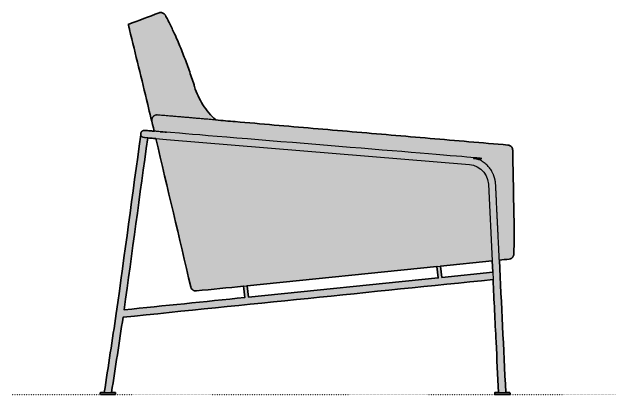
# Model space of a CAD drawing. Header units: millimetres. Extents: x 0 to 2578, y -1349 to 721.
# Drawn here: x 1439 to 2578, y -7 to 721 of the extents above; entities that cross this region are included whole.
import ezdxf

# ---------------------------------------------------------------- set-up
doc = ezdxf.new("R2010")
doc.units = ezdxf.units.MM
doc.linetypes.add('Dots', pattern=[1, 0, -1])
doc.layers.add('Blocks', color=7, linetype='Continuous')
doc.layers.add('Blocks$Fill', color=7, linetype='Continuous', true_color=0xffffff)
for name, color, linetype, lineweight, true_color in [('Blocks$Inner', 7, 'Continuous', 25, 0x007f00), ('Blocks$Outline', 7, 'Continuous', 35, 0xff3f3f), ('Groud', 7, 'Dots', 25, 0x243775)]:
    doc.layers.add(name, color=color, linetype=linetype, lineweight=lineweight, true_color=true_color)

# ---------------------------------------------------------------- blocks, each defined once
blk = doc.blocks.new('SERIES 3300 Side')
at = {"layer": 'Blocks$Fill', "extrusion": (0, 0, -1)}
h = blk.add_hatch(color=256, dxfattribs=at)
h.paths.add_polyline_path([(105.7752809593438, 0.5929918235942692), (106.1317587034153, -0.0006598085046848407), (106.2958303211451, -0.0006561999503708815), (109.1762351839914, -0.000642723025527324), (113.843439656208, -0.0006575348797409394), (133.8596253254524, -0.0007106285251942679), (133.8596259156287, -0.0007106260673399281), (133.8596217194025, -0.0007106210637249843), (134.1279257494332, 0.4162894764754054), (134.4482491516717, 1.281000985472012), (134.5227571945432, 1.999994940413209), (134.4657463954243, 2.539101832052431), (134.2160237219121, 3.311605193500319), (133.8595393130161, 3.905262182043308), (133.3681478514222, 3.905266549556582), (127.3455621200736, 3.9052865879762), (131.9836678227455, 99.24878053619976), (137.695503464807, 216.6645054481896), (835.6084173073866, 145.6644026548265), (857.2302553640764, 3.905969244481137), (855.6039297431801, 3.905964994406759), (850.367122402771, 3.905943452486052), (850.0987454407202, 3.488944165612291), (849.7784162018286, 2.624232024891124), (849.7039042981103, 1.905236000096418), (849.7609129634363, 1.366126983076309), (850.0106337448431, 0.5936200236910264), (850.367190183393, -2.887173927947724e-05), (850.4215060778575, -2.916961526653616e-05), (875.050426531792, 3.902673092542606e-05), (877.6957847217201, 2.820372822759758e-05), (878.0949024332456, 2.079275686483501e-05), (878.3632772031631, 0.4170219775005047), (878.6836008110547, 1.281735747436366), (878.7581070522972, 2.000730586055348), (878.7010939014597, 2.539837490782653), (878.4513665451757, 3.312340026355693), (878.0946190252232, 3.905995740621571), (878.0791523994551, 3.905996421921289), (871.0588547746554, 3.90599543757248), (848.3942435042679, 152.4913100008798), (802.2074329299282, 489.559919830458), (802.2352082967961, 489.679873951919), (802.260734169065, 489.8001547908153), (802.2840146114527, 489.9207637613917), (802.3050536886764, 490.0417022778933), (802.3238554654538, 490.162971754565), (802.3404240065022, 490.284573605652), (802.354763376539, 490.4065092453991), (802.3668776402822, 490.5287800880513), (802.378537865508, 490.6767345978582), (802.3869731907363, 490.8250856362379), (802.3921918688089, 490.9737397208128), (802.3942021525675, 491.122603369205), (802.3930122948539, 491.2715830990365), (802.3886305485098, 491.4205854279295), (802.3810651663771, 491.5695168735061), (802.3703244012975, 491.7182839533884), (802.3564165061127, 491.8667931851987), (802.3393497336644, 492.0149510865589), (802.3191323367947, 492.1626641750913), (802.2957725683449, 492.309838968418), (802.2692786811571, 492.4563819841611), (802.2396589280728, 492.6021997399427), (802.206921561934, 492.747198753385), (802.1710748355822, 492.8912855421101), (802.1321234281822, 493.0343811814701), (802.0900577241891, 493.1764649777388), (802.0448645343811, 493.3175307949201), (801.9965306695358, 493.4575724970175), (801.9450429404314, 493.596583948035), (801.890388157846, 493.7345590119764), (801.8325531325576, 493.8714915528454), (801.7715246753439, 494.0073754346457), (801.7073078827938, 494.1421891268218), (801.6399809947397, 494.2758495205777), (801.5696405368251, 494.4082581125578), (801.4963830346933, 494.5393163994069), (801.4203050139874, 494.6689258777694), (801.3415030003512, 494.7969880442899), (801.2600735194275, 494.923404395613), (801.1761130968598, 495.0480764283834), (801.0897021829669, 495.1709040362094), (801.0008569267684, 495.2917807005587), (800.9095774019588, 495.4105982998626), (800.8158636822332, 495.5272487125524), (800.7197158412864, 495.6416238170596), (800.6211339528131, 495.7536154918155), (800.5201180905085, 495.8631156152517), (800.4166683280671, 495.9700160657994), (799.5619288875266, 496.6415084922309), (799.4533753837698, 496.7232665738819), (799.3433912125134, 496.8028984138336), (799.231976373758, 496.8804040120861), (799.1191308675033, 496.9557833686394), (799.0048546937494, 497.0290364834934), (798.8891478524963, 497.100163356648), (798.7720103437443, 497.1691639881033), (798.653442167493, 497.2360383778593), (798.5330726655293, 497.2998899541474), (798.4105311796397, 497.3598221451992), (798.2858177098241, 497.4158349510149), (798.1589322560826, 497.4679283715942), (798.0298748184152, 497.5161024069373), (797.8986453968221, 497.5603570570441), (797.765243991303, 497.6006923219148), (797.6296706018582, 497.6371082015493), (797.1009692353584, 497.7617259745962), (796.8500706714567, 497.8141296298551), (796.60814018712, 497.8599297976041), (796.4830067964599, 497.8811318954381), (796.3527151574242, 497.9008683959975), (796.076657134226, 497.9359446052925), (795.7799661175256, 497.9651584254888), (795.4626421073224, 497.9885098565864), (795.3753376752918, 497.9870147361316), (795.2057748235545, 497.9808481401787), (794.918793877823, 497.9640019476846), (776.9394046176765, 496.4954152300861), (789.2003274245214, 547.1128906607491), (823.4355447893975, 688.4481148630075), (823.9482252082769, 690.5646430325153), (825.746143172993, 697.9869617069571), (825.7462265532379, 697.9873691671968), (825.7462371303037, 697.9874291673893), (825.7462435977304, 697.9874724136398), (825.7462459542975, 697.987498901951), (825.7462441987843, 697.9875086283255), (767.6584721102843, 719.7366239152116), (767.4727916028412, 719.7932336388478), (767.2872648646567, 719.8462596840102), (767.101891895731, 719.8957020506986), (766.916672696064, 719.941560738913), (766.7316072656558, 719.9838357486537), (766.5466956045063, 720.0225270799206), (766.3619377126156, 720.0576347327135), (766.1773335899836, 720.0891587070327), (765.9928832366104, 720.1170990028779), (765.8085866524959, 720.1414556202492), (765.6244438376402, 720.1622285591466), (765.4404547920432, 720.1794178195702), (765.256619515705, 720.1930234015199), (765.0729380086254, 720.2030453049956), (764.8894102708048, 720.2094835299976), (764.7060363022426, 720.2123380765256), (764.5228161029395, 720.2116089445799), (764.3397496728949, 720.2072961341602), (764.1568370121091, 720.1993996452666), (763.974078120582, 720.1879194778992), (763.7914729983138, 720.1728556320579), (763.6090216453042, 720.1542081077426), (763.4267240615534, 720.1319769049535), (763.2445802470613, 720.1061620236906), (763.062590201828, 720.0767634639537), (762.8807539258535, 720.043781225743), (762.6990714191377, 720.0072153090586), (762.5175426816805, 719.9670657139001), (762.3361677134823, 719.9233324402677), (762.1549465145426, 719.8760154881616), (761.9738790848619, 719.8251148575815), (761.7929654244397, 719.7706305485276), (761.4344783798699, 719.6529119415311), (761.0823643493313, 719.5248607137047), (760.7366233328241, 719.3864768650487), (760.3972553303483, 719.237760395563), (760.0642603419037, 719.0787113052477), (759.7376383674905, 718.9093295941025), (759.4173894071085, 718.7296152621277), (759.103513460758, 718.5395683093232), (758.7960105284387, 718.339188735689), (758.4948806101509, 718.1284765412252), (758.2001237058943, 717.9074317259315), (757.9117398156691, 717.6760542898083), (757.6297289394754, 717.4343442328556), (757.3540910773129, 717.182301555073), (757.0848262291818, 716.9199262564607), (756.821934395082, 716.6472183370188), (756.2952170786373, 715.9602089995374), (755.9716506002803, 715.4460652341922), (755.8334084088326, 715.199325721359), (755.7414737540655, 715.0203525463553), (738.5169954410901, 680.1698651707411), (732.5368544369446, 666.7209877274063), (726.8316593312773, 653.1506052916275), (721.3831115683331, 639.4776481206181), (711.1809926178228, 611.8604996444528), (701.8078949464505, 583.952963863173), (700.8169252916593, 580.4979690318441), (699.3252597226181, 576.0002180751364), (697.693633381697, 571.5674283900242), (695.9220462688962, 567.1995999765076), (694.0104983842156, 562.8967328345865), (691.958989727655, 558.6588269642609), (689.7675202992144, 554.4858823655306), (687.4360900988939, 550.377899038396), (684.9646991266934, 546.3348769828569), (682.3609422028569, 542.3767611631649), (679.6324141476284, 538.523496543571), (676.779114961008, 534.7750831240755), (673.8010446429954, 531.1315209046782), (670.6982031935906, 527.5928098853792), (667.4705906127936, 524.1589500661785), (664.118206900604, 520.8299414470762), (660.6410520570223, 517.6057840280719), (623.9965344722857, 514.4644333696051), (109.5742734121685, 470.3655936243631), (109.3951143157867, 470.3486427059838), (109.2167309504274, 470.3284630046205), (109.0391233160904, 470.3050545202734), (108.8622914127758, 470.2784172529425), (108.6862352404836, 470.2485512026276), (108.5109547992138, 470.2154563693288), (108.3364500889664, 470.1791327530462), (108.1627211097414, 470.1395803537796), (107.9897678615389, 470.0967991715292), (107.8175903443587, 470.0507892062948), (107.646188558201, 470.0015504580765), (107.4755625030657, 469.9490829268743), (107.3057121789529, 469.8933866126882), (107.1366375858625, 469.8344615155182), (106.9683387237945, 469.7723076353642), (106.800815592749, 469.7069249722263), (106.6344859245193, 469.6385318263707), (106.4697674508989, 469.5673464980639), (106.3066601718877, 469.4933689873058), (106.1451640874857, 469.4165992940964), (105.985279197693, 469.3370374184357), (105.8270055025095, 469.2546833603236), (105.6703430019352, 469.1695371197603), (105.5152916959701, 469.0815986967457), (105.3618515846143, 468.9908680912797), (105.2100226678676, 468.8973453033626), (105.0598049457302, 468.801030332994), (104.911198418202, 468.7019231801742), (104.764203085283, 468.600023844903), (104.6188189469732, 468.4953323271806), (104.4750460032726, 468.3878486270067), (104.3328842541813, 468.2775727443816), (104.1927531773954, 468.1647536189868), (104.0550722506113, 468.049640190504), (103.9198414738291, 467.9322324589333), (103.7870608470487, 467.8125304242745), (103.6567303702702, 467.6905340865279), (103.5288500434935, 467.5662434456933), (103.4034198667187, 467.4396585017706), (103.2804398399457, 467.3107792547601), (103.1599099631746, 467.1796057046615), (103.0418302364054, 467.0461378514751), (102.9262006596381, 466.9103756952007), (102.8130212328727, 466.7723192358384), (102.7022919561092, 466.6319684733882), (102.5940128293476, 466.48932340785), (102.4881838525879, 466.3443840392238), (102.3848050258301, 466.1971503675097), (102.2840972608696, 466.0480573049392), (102.1862814695017, 465.8975397637439), (102.0913576517265, 465.7455977439236), (101.9993258075439, 465.5922312454784), (101.9101859369539, 465.4374402684082), (101.8239380399565, 465.2812248127132), (101.7405821165518, 465.1235848783932), (101.6601181667397, 464.9645204654482), (101.5825461905202, 464.8040315738783), (101.5078661878933, 464.6421182036835), (101.4360781588591, 464.4787803548637), (101.3671821034174, 464.314018027419), (101.3011780215684, 464.1478312213494), (101.238065913312, 463.9802199366548), (101.1778457786482, 463.8111841733353), (101.1205176175771, 463.6407239313908), (101.0662718368779, 463.4692701409622), (101.01529884333, 463.2972537321907), (100.9675986369335, 463.1246747050761), (100.9231712176882, 462.9515330596184), (100.8820165855944, 462.7778287958177), (100.8441347406518, 462.603561913674), (100.8095256828605, 462.428732413187), (100.7781894122205, 462.2533402943572), (100.7501259287317, 462.0773855571843), (100.7253352323943, 461.9008682016683), (100.7038173232081, 461.7237882278093), (100.6855722011732, 461.5461456356073), (100.6705998662895, 461.3679404250622), (100.6589003185571, 461.1891725961741), (100.6504735579759, 461.0098421489429), (100.6453195845459, 460.8299490833688), (99.96450073686385, 427.2925182115639), (98.03928880345649, 324.2222930918897), (97.88253954572411, 308.2598136364536), (97.72579107000985, 292.2974138172449), (98.45674144519381, 264.5835103423296), (98.46345501777306, 264.4056508891653), (98.4733054707782, 264.228271814537), (98.4862841942295, 264.0514028484536), (98.50238257814726, 263.8750737209241), (98.52159201255174, 263.6993141619575), (98.54390388746324, 263.5241539015627), (98.56930959290202, 263.3496226697486), (98.59780051888836, 263.175750196524), (98.62936805544254, 263.0025662118981), (98.66400359258483, 262.8301004458796), (98.7016985203355, 262.6583826284775), (98.74244422871487, 262.4874424897008), (98.78623210774319, 262.3173097595585), (98.83305354744073, 262.1480141680594), (98.88289993782777, 261.9795854452124), (98.9357626689246, 261.8120533210264), (98.99163404125241, 261.6454516222145), (99.05050999733645, 261.4798305623035), (99.11238739020291, 261.3152444515244), (99.17726307287796, 261.1517476001083), (99.24513389838779, 260.989394318286), (99.31599671975857, 260.8282389162887), (99.38984839001651, 260.6683357043472), (99.46668576218775, 260.5097389926924), (99.5464961113669, 260.3525062490894), (99.62922840092111, 260.1967075714413), (99.71482201628595, 260.042416215185), (99.80321634289695, 259.8897054357578), (99.89435076618966, 259.7386484885966), (99.98816467159965, 259.5893186291386), (100.0845974445625, 259.4417891128209), (100.1835884705137, 259.2961331950805), (100.285082327361, 259.1524146612579), (100.3890443629026, 259.0106594163047), (100.4954451174088, 258.8708838950762), (100.60425513115, 258.7331045324273), (100.7154449443964, 258.5973377632132), (100.8289850974184, 258.463600022289), (100.9448461304864, 258.3319077445099), (101.0629985838706, 258.2022773647308), (101.183415460924, 258.0747287273767), (101.3060796173279, 257.949295315154), (101.4309763718462, 257.8260140203386), (101.5580910432426, 257.7049217352067), (101.6874089502811, 257.5860553520342), (101.8189154117255, 257.4694517630974), (101.9525957463397, 257.3551478606722), (102.0884352728875, 257.2431805370347), (102.2264090271151, 257.1335904191393), (102.3664509127003, 257.0264330726511), (102.5084845503033, 256.9217677979134), (102.6524335605843, 256.8196538952697), (102.7982215642032, 256.7201506650633), (102.9457721818204, 256.6233174076377), (103.095009034096, 256.5292134233361), (103.2458557416901, 256.437898012502), (103.5136871542609, 256.2961837728369), (103.8311181247796, 256.1388805728729), (104.0109706607354, 256.0558245337556), (104.2062677459373, 255.9706009597355), (104.4180242669716, 255.8837864192033), (104.6472551104249, 255.7959574805495), (104.8949751628833, 255.707690712165), (105.1621993109334, 255.6195626824402), (105.4499424411614, 255.5321499597658), (105.7592194401538, 255.4460291125325), (106.091045194497, 255.3617767091309), (106.4464345907772, 255.2799693179516), (106.8264025155808, 255.2011835073853), (107.2319638554944, 255.1259958458227), (125.787180547475, 253.2422140446324), (113.6578675689632, 3.905313024275523), (112.3836311498142, 3.905314653274533), (106.1320426905584, 3.905313990866483), (105.8634040620271, 3.488315447782492), (105.5430690436076, 2.623603732351961), (105.4685541127617, 1.904607954044871), (105.5255613106818, 1.365499025456751)], flags=0)
h.paths.add_polyline_path([(234.3535962371696, 220.5705842003072), (138.3605780051856, 230.3361495405311), (139.4076052645194, 251.859427271921), (236.6603012439444, 241.9860390036038)], flags=0)
h.paths.add_polyline_path([(599.2232705866588, 183.4516487698633), (241.1536191117319, 219.8788040175423), (243.4604755499529, 241.2956647107439), (601.5381062318663, 204.9425390486049)], flags=0)
h.paths.add_polyline_path([(707.8549259475201, 202.6939210223099), (773.6498950390012, 482.5058352935457), (782.784147408003, 483.2771905265776), (789.1976813828203, 483.8054801229336), (833.6196608880853, 159.6060263781446), (606.0232840797978, 182.759869541494), (608.3382711565898, 204.2521657081624), (697.3629743333074, 195.2141081912632), (697.5399632882616, 195.198164428373), (697.7168758131997, 195.1853833990323), (697.8936814470183, 195.1757603823628), (698.0703497286129, 195.169290657486), (698.2468501968796, 195.1659695035235), (698.4231523907143, 195.1657921995971), (698.5992258490131, 195.1687540248281), (698.7750401106717, 195.1748502583384), (698.9505647145863, 195.1840761792496), (699.1257691996527, 195.1964270666831), (699.300623104767, 195.2118981997607), (699.4750959688251, 195.2304848576039), (699.6491573307229, 195.2521823193344), (699.8227767293565, 195.2769858640738), (699.9959237036217, 195.3048907709436), (700.1685677924145, 195.3358923190656), (700.340674610928, 195.3699872017656), (700.5121940795435, 195.4071777691869), (700.6830721949399, 195.447467785677), (700.8532549537958, 195.4908610155836), (701.0226883527898, 195.537361223254), (701.1913183886005, 195.5869721730359), (701.3590910579067, 195.6396976292769), (701.5259523573866, 195.6955413563245), (701.6918439464728, 195.7544980826518), (701.8566901356148, 195.8165263932347), (702.0204108980154, 195.8815758371748), (702.1829262068774, 195.9495959635736), (702.3441560354039, 196.0205363215323), (702.5040203567979, 196.0943464601528), (702.6624391442624, 196.1709759285363), (702.8193323710002, 196.2503742757843), (702.9746300110096, 196.3324949604254), (703.1283020414676, 196.4173070786954), (703.2803284403469, 196.5047836362571), (703.4306891856197, 196.5948976387731), (703.5793642552587, 196.6876220919064), (703.726333627236, 196.7829300013196), (703.8715772795243, 196.8807943726756), (704.0150751900959, 196.9811882116372), (704.1568042909088, 197.0840873556968), (704.2967293298639, 197.189478969666), (704.4348120088474, 197.2973530501858), (704.5710140297463, 197.4076995938975), (704.7052970944466, 197.5205085974422), (704.8376229048349, 197.6357700574611), (704.967953162798, 197.7534739705954), (705.096249570222, 197.8736103334862), (705.2245450650261, 197.9994651294682), (705.2917873560841, 198.0694777938589), (705.3631575292598, 198.1475082886496), (705.4402042243132, 198.2360273534406), (705.524476081005, 198.3375057278321), (705.6175217390951, 198.4544141514242), (705.720889838344, 198.5892233638174), (705.9647879193587, 198.9224271134073), (706.2685594421314, 199.3568828934035), (707.1052792852786, 200.6086142118215), (707.5599062573017, 201.6824204615086), (707.7398466219508, 202.2406788390199), (707.8109795550206, 202.5049334872619)], flags=0)
at = {"layer": 'Blocks$Inner'}
for p, q in [((-243.4604755499531, 241.2956647107439), (-236.6603012439446, 241.9860390036038)), ((-608.33827115659, 204.2521657081616), (-601.5381062318665, 204.9425390486049))]:
    blk.add_line(p, q, dxfattribs=at)
for points in [[(-773.6498950390032, 482.5058352935466), (-753.450859629289, 480.8000983542006), (-182.3805755462599, 433.6280539445052), (-174.6708061910176, 432.1211495339394), (-167.3515991274071, 429.0969895574935), (-160.7905743671545, 424.6920541165891), (-155.2199384357191, 419.0641467096812), (-150.8797131232441, 412.450462993108), (-147.9344317948562, 405.1071620874518), (-146.4453744337552, 396.5317071111094), (-139.4076071035415, 251.8594270852182)], [(-138.3605798441858, 230.3361493534467), (-137.6955053038109, 216.6645052611066)]]:
    blk.add_lwpolyline(points, dxfattribs=at)
for points, degree, knots in [([(-660.6410520570244, 517.6057840280719), (-679.063240483234, 519.185025823499), (-697.4854289094437, 520.7642676189253), (-734.2298761280254, 523.9141847435858), (-770.9743233466033, 527.0641018682454), (-772.8332213478461, 527.2238580267895), (-776.3951448999069, 526.1346785847436), (-779.331126860212, 523.836092793842), (-781.1799526916166, 520.5979964483995), (-781.7414888645671, 516.9158377429894), (-781.4455396124831, 515.0983524624735)], 2, [0, 0, 0, 0.5013597923142861, 0.5013597923142861, 1.501359792314286, 1.501359792314286, 2.501359792314286, 3.501359792314286, 4.501359792314286, 5.501359792314286, 6.501359792314286, 6.501359792314286, 6.501359792314286]), ([(-125.787178708455, 253.2422142313353), (-126.9515873936143, 277.1784501794327), (-128.1159960787736, 301.1146861275311), (-130.4529944612295, 349.1553314832126), (-132.7899928436873, 397.1959768388951), (-133.3721652296263, 404.8006949973669), (-138.5600095530644, 419.0599468598712), (-147.331299662208, 431.4686093009859), (-159.3956781366978, 440.8296045145389), (-173.5842302543642, 446.0786903340204), (-181.0975262886604, 447.2392438242177), (-466.7114373910699, 470.8322317320162), (-752.3253484934794, 494.4252196398147), (-756.4602642025075, 494.7745521356046), (-760.5951799115355, 495.1238846313936), (-764.0802003816989, 495.4171882190813), (-767.5652208518641, 495.7104918067689), (-770.4318355239302, 495.9508585656495), (-773.2984501959982, 496.1912253245309), (-775.1189804794976, 496.3435393802283), (-776.9395107629953, 496.4958534359266)], 2, [0, 0, 0, 1, 1, 2, 2, 3, 4, 5, 6, 7, 7, 8, 8, 9, 9, 10, 10, 11, 11, 12, 12, 12]), ([(-789.1976943700392, 483.8053853399097), (-789.3884823788212, 483.8210978991656), (-789.5792703876014, 483.8368104584224), (-789.7700583963815, 483.8525230176783), (-790.9950635858531, 483.9526692381223), (-792.2200687753248, 484.0528154585663), (-793.4450739647946, 484.1529616790112), (-794.0005137748121, 484.1970415495989), (-794.5559535848297, 484.2411214201866), (-795.1113933948454, 484.2852012907751), (-795.2831459349654, 484.2969266291802), (-795.4548984750836, 484.3086519675862), (-795.6266510152054, 484.3203773059904), (-795.6386048992281, 484.3209893030553), (-795.6505587832507, 484.3216013001193), (-795.6625126672752, 484.3222132971832), (-797.67534554347, 484.6426535845258), (-798.4358487322352, 484.9120787896682), (-799.4713352692015, 485.5098608056069), (-800.7031972954937, 486.5284698824562), (-801.6313786672708, 487.8427244861123), (-802.0755975212141, 489.0435741878682), (-802.1915162597688, 489.4939481818483), (-802.2074329299285, 489.5599198304581)], 3, [0, 0, 0, 0, 1, 1, 1, 2, 2, 2, 3, 3, 3, 4, 4, 4, 5, 5, 5, 5.055555555555555, 5.111111111111112, 5.166666666666667, 5.277777777777778, 5.333333333333334, 5.342842802769833, 5.342842802769833, 5.342842802769833, 5.342842802769833]), ([(-871.0588547746574, 3.905995437572528), (-870.0615103334967, 3.905994161682429), (-867.6409373012575, 3.905990667004517), (-863.5661264163482, 3.905983463319899), (-859.9176346865588, 3.905975770343503), (-857.9003105290558, 3.905970929448813), (-857.2302553640784, 3.905969244481639)], 3, [0.1210939362440012, 0.1210939362440012, 0.1210939362440012, 0.1210939362440012, 0.2, 0.3, 0.4, 0.4534697807191249, 0.4534697807191249, 0.4534697807191249, 0.4534697807191249]), ([(-127.3455621200737, 3.905286609269751), (-126.5719468760326, 3.905288587949144), (-124.4438882190516, 3.905293736228487), (-120.6605352994375, 3.905301713564768), (-116.7724653536279, 3.905308587117361), (-114.5120079385997, 3.905311906832139), (-113.657867568967, 3.905313047088384)], 3, [0.5371610775247921, 0.5371610775247921, 0.5371610775247921, 0.5371610775247921, 0.6000000000000001, 0.7000000000000001, 0.8, 0.8661243220413233, 0.8661243220413233, 0.8661243220413233, 0.8661243220413233])]:
    blk.add_open_spline(points, degree=degree, knots=knots, dxfattribs=at)
at = {"layer": 'Blocks$Outline'}
blk.add_lwpolyline([(-234.3505724619117, 220.5425114635555), (-236.6603012439446, 241.9860390036038), (-139.4076052645214, 251.859427271921), (-138.3605780051876, 230.3361495405316), (-234.3535962371698, 220.5705842003081)], dxfattribs=at)
blk.add_lwpolyline([(-599.2232705866609, 183.4516487698647), (-241.1536191117339, 219.8788040175432), (-243.4604755499531, 241.2956647107439), (-601.5381062318665, 204.9425390486049)], close=True, dxfattribs=at)
for points, knots in [([(-105.7752809593439, 0.592991823594275), (-105.6920410764578, 0.8504942242152538), (-105.6088011935699, 1.107996624836233), (-105.525561310682, 1.365499025457211), (-105.5065589113728, 1.545202001652797), (-105.4875565120674, 1.724904977849292), (-105.4685541127619, 1.904607954045787), (-105.4933924230463, 2.144273213481029), (-105.5182307333271, 2.38393847291627), (-105.5430690436078, 2.623603732352422), (-105.6498473830798, 2.911840970828962), (-105.7566257225535, 3.200078209306412), (-105.8634040620273, 3.488315447782952), (-105.9529502715341, 3.627314962144737), (-106.0424964810463, 3.766314476505613), (-106.1320426905586, 3.905313990866489), (-106.132294694009, 3.905314236490085), (-106.1713457322476, 3.905315954654725), (-106.810538180016, 3.90531807163643), (-108.2685036674302, 3.905318063700179), (-109.176235183957, 3.905317568214741), (-110.0836490240181, 3.905317072902108), (-111.5383037500615, 3.905315751944727), (-113.220289032055, 3.905313631244098), (-113.657867568967, 3.905313024276438), (-117.7009718951376, 87.01761336439449), (-121.7440762213046, 170.1299137045135), (-125.7871805474751, 253.2422140446324), (-119.6021083168125, 253.870141311696), (-113.4170360861535, 254.4980685787586), (-107.2319638554945, 255.1259958458222), (-104.9989166928426, 255.5163766330097), (-103.901157069231, 256.0848786956822), (-103.2458557416903, 256.437898012502), (-102.841519273763, 256.6776349653537), (-102.0655604921158, 257.2178635123546), (-101.0388710042826, 258.1801084809413), (-100.1569469939932, 259.2753667522629), (-99.43487184283367, 260.4952236805029), (-98.72661632946256, 262.2378220823402), (-98.48416684451877, 263.6336984360405), (-98.4567414451958, 264.5835103423306), (-98.21309132013266, 273.8214781673023), (-97.96944119507316, 283.059445992274), (-97.72579107001002, 292.2974138172449), (-97.77804056191599, 297.6182137569813), (-97.83029005382014, 302.9390136967177), (-97.88253954572428, 308.2598136364541), (-97.93478929830599, 313.5806401215996), (-97.98703905088223, 318.9014666067451), (-98.03928880345848, 324.2222930918906), (-98.1151656899674, 331.9491576707806), (-98.45477814637343, 347.4001068129819), (-98.91677357518347, 370.5765100826611), (-99.1774336367489, 386.0285553536241), (-99.31577903479774, 393.7544588089277), (-99.51596998580499, 404.9341292707095), (-99.95915113507363, 427.292633692804), (-100.4237306915056, 449.6506761899391), (-100.6453195845461, 460.8299490833688), (-100.664080010436, 461.7908790820129), (-100.8224793547797, 462.727804031354), (-101.4185558803783, 464.5536438314284), (-101.8399850164624, 465.4057859768018), (-102.9296250352018, 466.9885147582208), (-103.5789847779852, 467.6819888838445), (-105.0867837303776, 468.8731566049191), (-105.9094275099014, 469.3496073475344), (-107.6922036756005, 470.064242596919), (-108.6166896154064, 470.2837988142974), (-109.5742734121686, 470.3655936243631), (-134.0705715578879, 472.4655383741365), (-158.566869703609, 474.5654831239099), (-183.0631678493301, 476.6654278736833), (-207.5594659950475, 478.7653726234566), (-232.0557641407686, 480.86531737323), (-256.5520622864879, 482.9652621230034), (-281.0483604322071, 485.0652068727768), (-305.5446585779264, 487.1651516225502), (-330.0409567236475, 489.2650963723236), (-354.5372548693667, 491.365041122097), (-379.033553015086, 493.4649858718712), (-403.5298511608053, 495.5649306216446), (-428.0261493065263, 497.664875371418), (-452.5224474522474, 499.7648201211905), (-477.0187455979667, 501.8647648709648), (-501.5150437436841, 503.9647096207373), (-526.0113418894034, 506.0646543705116), (-550.5076400351245, 508.164599120284), (-575.0039381808456, 510.2645438700583), (-599.5002363265648, 512.3644886198317), (-623.9965344722859, 514.4644333696051), (-636.2113736671963, 515.5115502557601), (-648.4262128621103, 516.558667141916), (-660.6410520570225, 517.6057840280719), (-670.079826481764, 526.0637355452855), (-678.1877088383189, 535.6400998635472), (-691.7416894150683, 557.029654102168), (-697.0257648033912, 568.4173514518307), (-700.8169252916614, 580.4979690318455), (-701.1472485099257, 581.6496339756213), (-701.4775717281882, 582.8012989193967), (-701.8078949464525, 583.952963863173), (-703.338151047572, 588.6159789232015), (-704.8684071486932, 593.2789939832305), (-706.3986632498127, 597.9420090432595), (-707.99277303915, 602.5815059103234), (-709.5868828284874, 607.2210027773885), (-711.1809926178248, 611.8604996444537), (-712.8447194134078, 616.4777528628856), (-714.5084462089926, 621.0950060813179), (-716.1721730045756, 625.7122592997503), (-717.90915252583, 630.3007222400402), (-719.6461320470826, 634.8891851803292), (-721.3831115683352, 639.4776481206181), (-723.1992941559838, 644.0353005109546), (-725.0154767436288, 648.592952901291), (-726.8316593312775, 653.1506052916275), (-728.7333910331672, 657.6740661035537), (-730.6351227350569, 662.1975269154805), (-732.5368544369467, 666.7209877274072), (-734.5302347716624, 671.203946875185), (-736.5236151063782, 675.6869060229633), (-738.5169954410921, 680.1698651707416), (-741.6968944343298, 686.8085008296111), (-744.8767934275675, 693.4471364884807), (-748.0566924208033, 700.0857721473503), (-749.1705157060715, 702.2702538627846), (-750.2843389913396, 704.4547355782188), (-751.3981622766078, 706.639217293653), (-752.8459327690944, 709.4329290445539), (-754.293703261581, 712.2266407954548), (-755.7414737540676, 715.0203525463562), (-755.7721186389899, 715.0800102713574), (-755.8027635239123, 715.1396679963591), (-755.8334084088347, 715.1993257213599), (-755.8794891393172, 715.2815722256382), (-755.9255698697998, 715.3638187299157), (-755.9716506002806, 715.4460652341932), (-756.0795060930686, 715.6174464893083), (-756.1873615858531, 715.7888277444235), (-756.2952170786393, 715.9602089995383), (-756.4707895174543, 716.1892121120313), (-756.646361956271, 716.4182152245248), (-756.8219343950841, 716.6472183370188), (-758.2070294728655, 718.1292142295888), (-759.8640398159841, 719.1703516334251), (-763.7218910328975, 720.3709094636315), (-765.677059928179, 720.3595739191933), (-767.6584721102863, 719.7366239152111), (-787.0210628064524, 712.4869188195821), (-806.3836535026167, 705.2372137239536), (-825.7462441987846, 697.987508628325), (-825.7465694860439, 697.9873939340441), (-825.6573636359935, 697.6209071242733), (-825.2319177820355, 695.8637554014308), (-824.6077415406871, 693.288726646464), (-823.9529490051718, 690.5818147031559), (-823.6066575498407, 689.1596720489415), (-823.4355447893995, 688.4481148630075), (-817.729675228602, 664.8922441626746), (-812.0238056678027, 641.3363734623417), (-806.3179361070052, 617.7805027620088), (-800.6120665461785, 594.2246320615891), (-794.9061969853501, 570.6687613611693), (-789.2003274245217, 547.11289066075), (-785.1133531555733, 530.2403988505293), (-781.0263788866268, 513.3679070403086), (-776.9394046176785, 496.495415230087), (-778.0219092664556, 496.5856454960376), (-779.1044139152309, 496.6758757619864), (-780.186918564008, 496.7661060279361), (-782.4871586768277, 496.9565259153187), (-784.7873987896492, 497.1469458027013), (-787.0876389024688, 497.337365690084), (-788.651630466562, 497.4649538259928), (-790.2156220306533, 497.5925419619016), (-791.7796135947447, 497.7201300978113), (-792.5374436073871, 497.7801640989774), (-793.2952736200314, 497.8401981001434), (-794.0531036326738, 497.9002321013104), (-794.3416670477254, 497.9214887167673), (-794.6302304627752, 497.942745332226), (-794.918793877825, 497.9640019476847), (-795.0144541930695, 497.969617345183), (-795.1101145083121, 497.9752327426813), (-795.2057748235566, 497.9808481401797), (-795.262295774135, 497.982903672164), (-795.3188167247154, 497.9849592041483), (-795.3753376752938, 497.9870147361316), (-795.4044391526368, 497.9875131096169), (-795.4335406299797, 497.9880114831012), (-795.4626421073226, 497.9885098565865), (-795.8994961165954, 497.9612828745221), (-796.2813288098605, 497.9184228548611), (-796.924735446526, 497.8032652322781), (-797.265245584771, 497.7289913669265), (-797.9940956189475, 497.5452250361723), (-798.3353528074913, 497.4115350949423), (-798.9715315274952, 497.0605416607759), (-799.274360434174, 496.8623650322334), (-799.8494973408815, 496.4206519522304), (-800.134410487728, 496.1968211434196), (-800.4166683280673, 495.9700160657994), (-800.6957794959217, 495.6885105362517), (-801.2020802008683, 495.0677331954039), (-801.8057286342482, 494.0186265820066), (-802.3369615408628, 492.5298085852737), (-802.4655060342793, 490.9814792066873), (-802.2845035141254, 489.8793631215476), (-802.2074329299285, 489.5599198304581), (-817.6030364547078, 377.2037165539323), (-832.9986399794889, 264.8475132774065), (-848.39424350427, 152.4913100008807), (-855.9491139277325, 102.9628718131116), (-863.503984351195, 53.43443362534163), (-871.0588547746574, 3.905995437572528), (-871.3254745888225, 3.905995778655779), (-872.8272407058594, 3.905997627818579), (-874.1430126917694, 3.905998822657239), (-875.050426531825, 3.905999317969872), (-875.9581580483573, 3.90599981345531), (-877.4161235357733, 3.905999821391561), (-878.0553159750743, 3.905997704409856), (-878.094367019843, 3.905995986245216), (-878.0946190252253, 3.905995740622529), (-878.21353486521, 3.7081105025336), (-878.3324507051948, 3.510225264444671), (-878.4513665451777, 3.312340026355741), (-878.5346089972736, 3.054839181164425), (-878.6178514493677, 2.797338335974928), (-878.7010939014617, 2.539837490783611), (-878.7200982850736, 2.360135189208449), (-878.7391026686855, 2.180432887631468), (-878.7581070522974, 2.000730586056306), (-878.7332716385499, 1.761065639849221), (-878.7084362248024, 1.521400693642136), (-878.6836008110549, 1.28173574743596), (-878.5768262750917, 0.9934978241235513), (-878.4700517391284, 0.7052599008120524), (-878.3632772031633, 0.4170219775005535), (-878.2738189465235, 0.2780215825860068), (-878.1843606898856, 0.1390211876723697), (-878.0949024332476, 2.079275782307377e-05), (-878.0940953055706, 2.103538008668693e-05), (-878.0788325230496, 2.355483229621314e-05), (-877.6608147540828, 3.071784067287808e-05), (-876.344076310339, 3.604711309890263e-05), (-875.0504265317923, 3.902673142874846e-05), (-874.5203598510598, 3.726328850461869e-05), (-873.3840469376009, 3.35599670506781e-05), (-871.4847544359473, 2.757744096015813e-05), (-869.2894922289324, 2.086282529489836e-05), (-866.966868612295, 1.392157264490379e-05), (-864.550384402577, 6.870067409181502e-06), (-862.1261391737225, -5.901165422983468e-08), (-859.7682002074544, -6.634018973272759e-06), (-857.3561479723794, -1.31993410832365e-05), (-855.0197479854905, -1.932373288582312e-05), (-852.9853304439366, -2.437712464598008e-05), (-851.6888543369005, -2.729094558162615e-05), (-850.9925056890479, -2.862027940864209e-05), (-850.6136778586133, -2.916838184319204e-05), (-850.4080080643416, -2.924338696175255e-05), (-850.367270671919, -2.903537370002596e-05), (-850.367190183395, -2.887173832277767e-05), (-850.2483380372123, 0.1978540934051125), (-850.1294858910296, 0.3957370585485478), (-850.0106337448451, 0.5936200236919831), (-849.9273934843768, 0.8511223434870772), (-849.8441532239067, 1.108624663282171), (-849.7609129634384, 1.366126983078175), (-849.7419100749958, 1.545829988751393), (-849.722907186555, 1.725532994423702), (-849.7039042981123, 1.90523600009692), (-849.7287415993524, 2.144901341695004), (-849.7535789005906, 2.384566683293087), (-849.7784162018288, 2.624232024891171), (-849.8851926147945, 2.91246940513156), (-849.9919690277566, 3.200706785371949), (-850.0987454407223, 3.488944165613248), (-850.1882044280719, 3.627943927904198), (-850.2776634154216, 3.766943690195149), (-850.367122402773, 3.905943452486099), (-850.6368435142067, 3.905947946193919), (-852.4502892797227, 3.905955685055233), (-854.8891259450829, 3.905963164551395), (-856.6471631325912, 3.905967778197919), (-857.2302553640784, 3.905969244481639), (-850.0229760118473, 51.15878038126357), (-842.815696659618, 98.4115915180455), (-835.6084173073887, 145.6644026548274), (-602.9707793598627, 169.3311035859488), (-370.333141412335, 192.9978045170701), (-137.695503464809, 216.6645054481905), (-135.7915582507885, 177.5259304775282), (-133.887613036768, 138.3873555068649), (-131.9836678227475, 99.2487805362016), (-130.4376325885241, 67.46761588679328), (-128.8915973542971, 35.68645123738497), (-127.3455621200737, 3.905286587977571), (-127.8030552616765, 3.905285439135696), (-129.4302213915762, 3.905281130545518), (-131.776372436063, 3.905273935301011), (-133.3804891696818, 3.905267089748122), (-133.7739131150302, 3.905263789503806), (-133.8595393130163, 3.90526218204468), (-133.9783674493156, 3.707376519196259), (-134.0971955856148, 3.509490856348748), (-134.2160237219141, 3.311605193501236), (-134.2992646130842, 3.054104073018607), (-134.3825055042544, 2.796602952535977), (-134.4657463954245, 2.539101832053348), (-134.4847499951284, 2.359399534840122), (-134.5037535948359, 2.179697237626897), (-134.5227571945434, 1.999994940413671), (-134.4979211802529, 1.760330288767364), (-134.4730851659624, 1.520665637120146), (-134.4482491516719, 1.281000985472929), (-134.3414746842573, 0.992763815807848), (-134.2347002168462, 0.7045266461418578), (-134.1279257494352, 0.4162894764758676), (-134.0384910727553, 0.2772894439622178), (-133.949056396079, 0.1382894114494775), (-133.8596217194026, -0.0007106210632628063), (-133.8597047391668, -0.0007106750690581976), (-133.8494376299786, -0.0007109767975634895), (-133.6513095189403, -0.0007110313854354899), (-132.9832600584159, -0.000709961243046564), (-131.8939427371733, -0.0007076186138874618), (-130.3508666943017, -0.0007039524298306787), (-128.2289481605221, -0.0006985435793467332), (-125.6355167406873, -0.0006916252032169723), (-123.1646451804227, -0.0006847932900200249), (-121.2084253192079, -0.0006792608401156031), (-119.6769503621508, -0.0006748673276888439), (-118.1491981305735, -0.0006704255492877564), (-116.2086073711107, -0.0006647041218457161), (-112.8006346323091, -0.000654433644740493), (-110.5014018857946, -0.0006471316937677329), (-109.1762351839934, -0.0006427230246117688), (-108.6587752725609, -0.0006439148955905694), (-107.7553727496306, -0.0006465052993007703), (-106.7993024212992, -0.0006509302675112849), (-106.2945159073606, -0.0006555375684911269), (-106.1633258899165, -0.0006585810560864047), (-106.1317587034173, -0.0006598085037694545), (-106.0129327887262, 0.1972240688619422), (-105.8941068740351, 0.3951079462276539), (-105.7752809593439, 0.592991823594275)], [0, 0, 0, 0, 1, 1, 1, 2, 2, 2, 3, 3, 3, 4, 4, 4, 5, 5, 5, 5.014917153043143, 5.115053870104248, 5.21519058716558, 5.21519058716558, 5.21519058716558, 5.315190587165716, 5.349066265124293, 5.349066265124293, 5.349066265124293, 6.349066265124293, 6.349066265124293, 6.349066265124293, 7.349066265124293, 7.349066265124293, 7.349066265124293, 7.368165627251528, 7.368165627251528, 7.368165627251528, 7.468165627251437, 7.568165627251574, 7.668165627251483, 7.768165627251619, 7.868165627251528, 8.068165627251574, 8.068165627251574, 8.068165627251574, 9.068165627251574, 9.068165627251574, 9.068165627251574, 10.06816562725157, 10.06816562725157, 10.06816562725157, 11.06816562725157, 11.06816562725157, 11.06816562725157, 11.40149896058483, 11.73483229391832, 12.06816562725157, 12.06816562725157, 12.06816562725157, 12.56816562725157, 13.06816562725157, 13.06816562725157, 13.06816562725157, 14.06816562725157, 14.06816562725157, 15.06816562725157, 15.06816562725157, 16.06816562725157, 16.06816562725157, 17.06816562725157, 17.06816562725157, 18.06816562725157, 18.06816562725157, 18.06816562725157, 19.06816562725157, 19.06816562725157, 19.06816562725157, 20.06816562725157, 20.06816562725157, 20.06816562725157, 21.06816562725157, 21.06816562725157, 21.06816562725157, 22.06816562725157, 22.06816562725157, 22.06816562725157, 23.06816562725157, 23.06816562725157, 23.06816562725157, 24.06816562725157, 24.06816562725157, 24.06816562725157, 25.06816562725157, 25.06816562725157, 25.06816562725157, 26.06816562725157, 26.06816562725157, 26.06816562725157, 27.06816562725157, 27.06816562725157, 28.06816562725157, 28.06816562725157, 28.06816562725157, 29.06816562725157, 29.06816562725157, 29.06816562725157, 30.06816562725157, 30.06816562725157, 30.06816562725157, 31.06816562725157, 31.06816562725157, 31.06816562725157, 32.06816562725157, 32.06816562725157, 32.06816562725157, 33.06816562725157, 33.06816562725157, 33.06816562725157, 34.06816562725157, 34.06816562725157, 34.06816562725157, 35.06816562725157, 35.06816562725157, 35.06816562725157, 36.06816562725157, 36.06816562725157, 36.06816562725157, 37.06816562725157, 37.06816562725157, 37.06816562725157, 38.06816562725157, 38.06816562725157, 38.06816562725157, 39.06816562725157, 39.06816562725157, 39.06816562725157, 40.06816562725157, 40.06816562725157, 40.06816562725157, 41.06816562725157, 41.06816562725157, 41.06816562725157, 42.06816562725157, 42.06816562725157, 42.06816562725157, 43.06816562725157, 43.06816562725157, 43.06816562725157, 44.06816562725157, 44.06816562725157, 45.06816562725157, 45.06816562725157, 45.06816562725157, 46.06816562725157, 46.06816562725157, 46.06816562725157, 46.28245134153735, 46.4967370558229, 46.78245134153713, 46.92530848439424, 47.06816562725135, 47.06816562725135, 47.06816562725135, 48.06816562725135, 48.06816562725135, 48.06816562725135, 49.06816562725135, 49.06816562725135, 49.06816562725135, 50.06816562725135, 50.06816562725135, 50.06816562725135, 51.06816562725135, 51.06816562725135, 51.06816562725135, 52.06816562725135, 52.06816562725135, 52.06816562725135, 53.06816562725135, 53.06816562725135, 53.06816562725135, 54.06816562725135, 54.06816562725135, 54.06816562725135, 55.06816562725135, 55.06816562725135, 55.06816562725135, 56.06816562725135, 56.06816562725135, 56.06816562725135, 57.06816562725135, 57.06816562725135, 57.06816562725135, 58.06816562725135, 58.06816562725135, 58.06816562725135, 59.10043432853604, 59.10043432853604, 60.10043432853604, 60.10043432853604, 61.10043432853604, 61.10043432853604, 62.10043432853604, 62.10043432853604, 63.10043432853604, 63.10043432853604, 63.10043432853604, 63.15598988409147, 63.21154543964713, 63.26710099520255, 63.37821210631364, 63.42425819243272, 63.42425819243272, 63.42425819243272, 64.42425819243272, 64.42425819243272, 64.42425819243272, 65.42425819243272, 65.42425819243272, 65.42425819243272, 65.44535212867675, 65.54535212867665, 65.54535212867665, 65.54535212867665, 65.64548884706335, 65.74562556545004, 65.76054271584144, 65.76054271584144, 65.76054271584144, 66.76054271584144, 66.76054271584144, 66.76054271584144, 67.76054271584144, 67.76054271584144, 67.76054271584144, 68.76054271584144, 68.76054271584144, 68.76054271584144, 69.76054271584144, 69.76054271584144, 69.76054271584144, 70.76054271584144, 70.76054271584144, 70.76054271584144, 71.76054271584144, 71.76054271584144, 71.76054271584144, 71.7657275832479, 71.83517205788974, 71.97406100717342, 71.97406100717342, 71.97406100717342, 72.0296191036399, 72.0851772001065, 72.14073529657298, 72.19629339303947, 72.25185148950607, 72.30740958597255, 72.36296768243915, 72.41852577890563, 72.48797339948874, 72.55742102007196, 72.62686864065506, 72.66159245094673, 72.69631626123828, 72.73104007152983, 72.75879060977081, 72.75879060977081, 72.75879060977081, 73.75879060977081, 73.75879060977081, 73.75879060977081, 74.75879060977081, 74.75879060977081, 74.75879060977081, 75.75879060977081, 75.75879060977081, 75.75879060977081, 76.75879060977081, 76.75879060977081, 76.75879060977081, 77.75879060977081, 77.75879060977081, 77.75879060977081, 78.75879060977081, 78.75879060977081, 78.75879060977081, 78.95879060977086, 79.05879060977088, 79.10532082905172, 79.10532082905172, 79.10532082905172, 80.10532082905172, 80.10532082905172, 80.10532082905172, 81.10532082905172, 81.10532082905172, 81.10532082905172, 82.10532082905172, 82.10532082905172, 82.10532082905172, 83.10532082905172, 83.10532082905172, 83.10532082905172, 83.14248190657652, 83.24248190657656, 83.34248190657658, 83.4078524124042, 83.4078524124042, 83.4078524124042, 84.4078524124042, 84.4078524124042, 84.4078524124042, 85.4078524124042, 85.4078524124042, 85.4078524124042, 86.4078524124042, 86.4078524124042, 86.4078524124042, 87.4078524124042, 87.4078524124042, 87.4078524124042, 88.4078524124042, 88.4078524124042, 88.4078524124042, 89.4078524124042, 89.4078524124042, 89.4078524124042, 89.41480423722382, 89.47035979277938, 89.52591534833492, 89.58147090389046, 89.63702645944602, 89.70647090389045, 89.77591534833488, 89.84535979277932, 89.88008201500153, 89.91480423722375, 89.94952645944596, 89.98424868166819, 90.05369312611262, 90.19258201500149, 90.19258201500149, 90.19258201500149, 90.2481375705571, 90.3036931261127, 90.35924868166832, 90.3956113791686, 90.3956113791686, 90.3956113791686, 91.3956113791686, 91.3956113791686, 91.3956113791686, 91.3956113791686]), ([(-707.8549259475221, 202.69392102231), (-707.8402771500223, 202.6309251772936), (-707.8256283525225, 202.5679293322783), (-707.8109795550226, 202.5049334872629), (-707.7872685773327, 202.4168486045155), (-707.7635575996428, 202.3287637217682), (-707.7398466219529, 202.2406788390208), (-707.6798665004026, 202.0545927131843), (-707.6198863788522, 201.8685065873469), (-707.5599062573037, 201.6824204615095), (-707.4083639332966, 201.3244850449473), (-707.2568216092877, 200.9665496283851), (-707.1052792852806, 200.6086142118229), (-705.7529024705527, 198.5466457794155), (-705.118352489184, 197.8477709052459), (-704.0339100033707, 196.9544951634425), (-702.8364586379212, 196.2213777108145), (-701.5362496709604, 195.6622396480143), (-699.7202592064314, 195.183135897435), (-698.3070650866975, 195.1206324403774), (-697.3629743333076, 195.2141081912641), (-667.6880732744012, 198.2267940302299), (-638.0131722154947, 201.2394798691957), (-608.33827115659, 204.2521657081625), (-607.5666087976588, 197.0880669859398), (-606.7949464387275, 189.9239682637171), (-606.023284079798, 182.7598695414945), (-681.8887430158939, 175.0419218203779), (-757.7542019519897, 167.3239740992612), (-833.6196608880873, 159.6060263781446), (-818.8123343863317, 267.672510959741), (-804.0050078845761, 375.7389955413373), (-789.1976813828205, 483.8054801229337), (-787.0598367245475, 483.6293835908155), (-784.9219920662763, 483.4532870586972), (-782.7841474080033, 483.2771905265781), (-779.7393966183372, 483.0200721155679), (-776.6946458286693, 482.7629537045577), (-773.6498950390032, 482.5058352935466), (-751.7182386751774, 389.2351972031347), (-729.7865823113498, 295.9645591127219), (-707.8549259475221, 202.69392102231)], [0, 0, 0, 0, 1, 1, 1, 2, 2, 2, 3, 3, 3, 4, 4, 4, 4.100000000000023, 4.200000000000045, 4.300000000000068, 4.399999999999977, 4.5, 4.700000000000045, 4.700000000000045, 4.700000000000045, 96.33659228490978, 96.33659228490978, 96.33659228490978, 118.473623615806, 118.473623615806, 118.473623615806, 352.7523589010477, 352.7523589010477, 352.7523589010477, 687.8590268690814, 687.8590268690814, 687.8590268690814, 694.4492102159435, 694.4492102159435, 694.4492102159435, 703.8366629575107, 703.8366629575107, 703.8366629575107, 998.2090609913264, 998.2090609913264, 998.2090609913264, 998.2090609913264])]:
    blk.add_open_spline(points, degree=3, knots=knots, dxfattribs=at)

msp = doc.modelspace()

# ---------------------------------------------------------------- linework, layer by layer
at = {"layer": 'Groud'}
msp.add_lwpolyline([(1438.524226583786, 0), (2577.645449405443, 0)], dxfattribs=at)

# ---------------------------------------------------------------- block references
at = {"layer": 'Blocks'}
msp.add_blockref('SERIES 3300 Side', (2483.523165683084, 0), dxfattribs=at)

doc.saveas('drawing.dxf')
